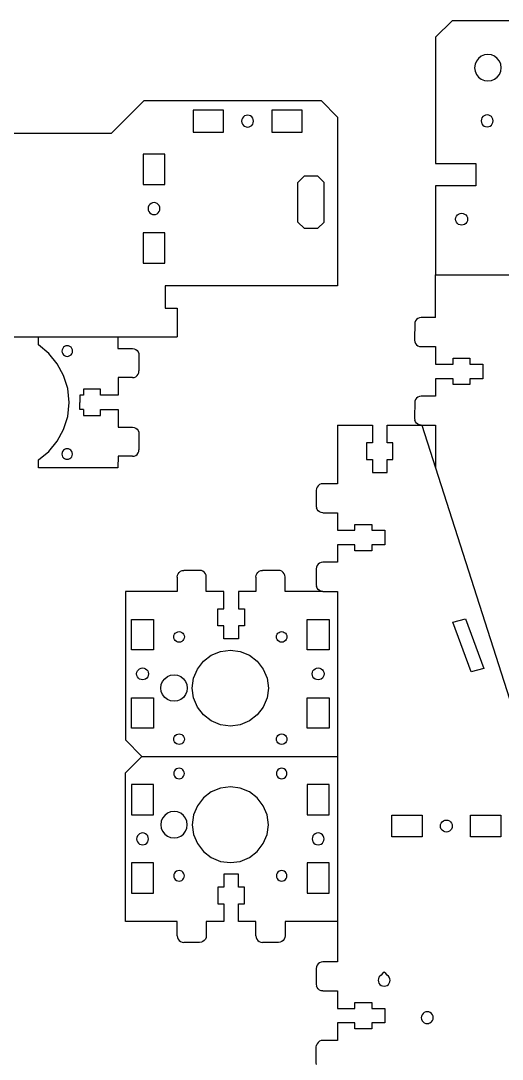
# Model space of a CAD drawing. Extents: x -217 to 602, y -128 to 416.
# Drawn here: x 56.3 to 201.7, y 102.3 to 416.4 of the extents above; entities that cross this region are included whole.
import ezdxf

# ---------------------------------------------------------------- set-up
doc = ezdxf.new("R2010")
doc.units = 0
doc.layers.add('Layer_1', color=7, linetype='CONTINUOUS')

msp = doc.modelspace()

# ---------------------------------------------------------------- linework, layer by layer
at = {"layer": 'Layer_1', "color": 5}
for points in [[(203.915095, 416.358469), (186.580865, 416.358469), (181.569699, 411.357266), (181.569699, 373.147792), (193.792489, 373.147792), (193.792489, 366.446623), (181.569699, 366.446623), (181.56095, 339.55553)], [(181.562389, 326.587952), (181.562389, 339.551782)], [(175.480359, 325.589986), (175.280574, 325.1086), (175.212474, 319.801552), (175.280574, 319.284972)], [(175.798198, 326.003385), (175.480359, 325.589986)], [(176.212444, 326.320546), (175.798198, 326.003385)], [(176.69479, 326.519965), (176.212444, 326.320546)], [(177.212413, 326.587952), (176.69479, 326.519965)], [(181.562389, 326.587952), (177.212413, 326.587952)], [(90.008634, 284.655941), (85.667322, 284.655941), (85.647284, 281.179613), (61.644296, 281.179613), (61.643731, 283.534357), (64.748131, 286.095444), (67.309975, 289.200408), (69.244314, 292.764172), (70.466791, 296.702312), (70.89302, 300.930481), (70.466791, 305.158683), (69.244314, 309.096823), (67.309975, 312.660587), (64.748131, 315.765551), (61.643167, 318.327398), (61.622649, 320.756417)], [(85.615893, 320.732005), (85.661127, 317.255676), (90.002439, 317.255676)], [(90.008606, 317.255684), (90.525213, 317.187499)], [(90.525213, 317.187499), (91.006656, 316.987686)], [(175.280574, 319.284972), (175.480359, 318.803586)], [(175.480359, 318.803586), (175.798198, 318.390158)], [(175.798198, 318.390158), (176.212444, 318.072969)], [(176.212444, 318.072969), (176.69479, 317.873579)], [(176.69479, 317.873579), (177.212413, 317.805592), (181.562389, 317.805592)], [(181.562389, 317.805592), (181.562389, 312.516154)], [(91.006656, 316.987686), (91.420027, 316.669876)], [(91.420027, 316.669876), (91.737217, 316.255658)], [(91.737217, 316.255658), (91.936635, 315.77334)], [(91.936635, 315.77334), (92.00465, 315.255688), (92.00465, 310.455737)], [(186.862353, 314.312555), (191.962278, 314.312555)], [(186.862353, 312.516154), (186.862353, 314.312555)], [(191.962278, 314.312555), (191.962278, 312.516154)], [(181.562389, 312.516154), (186.862353, 312.516154)], [(191.962278, 312.516154), (195.912288, 312.516154)], [(195.912288, 312.516154), (195.912288, 308.124974)], [(90.008606, 308.45577), (85.667294, 308.45577)], [(85.667294, 308.45577), (85.667294, 303.155806)], [(90.008606, 308.45577), (90.525213, 308.523898)], [(90.525213, 308.523898), (91.006656, 308.723711)], [(91.006656, 308.723711), (91.420027, 309.041522)], [(91.420027, 309.041522), (91.737217, 309.455739)], [(91.737217, 309.455739), (91.936635, 309.938114)], [(91.936635, 309.938114), (92.00465, 310.455737)], [(186.862353, 308.124974), (181.562389, 308.124974)], [(181.562389, 308.124974), (181.562389, 302.835537)], [(186.862353, 306.328545), (186.862353, 308.124974)], [(191.962278, 308.124974), (191.962278, 306.328545)], [(195.912288, 308.124974), (191.962278, 308.124974)], [(80.377913, 304.955791), (75.28812, 304.955791), (75.28812, 303.155806)], [(80.377913, 303.155806), (80.377913, 304.955791)], [(191.962278, 306.328545), (186.862353, 306.328545)], [(75.28812, 303.155806), (74.168234, 303.155806), (74.168234, 300.955827)], [(85.667294, 303.155806), (80.377913, 303.155806)], [(175.480359, 301.837571), (175.280574, 301.356185), (175.212474, 296.049165), (175.280574, 295.532586)], [(175.798198, 302.25097), (175.480359, 301.837571)], [(176.212444, 302.56816), (175.798198, 302.25097)], [(176.69479, 302.76755), (176.212444, 302.56816)], [(177.212413, 302.835537), (176.69479, 302.76755)], [(181.562389, 302.835537), (177.212413, 302.835537)], [(75.28812, 298.75582), (74.168234, 298.75582), (74.168234, 300.955827)], [(75.28812, 298.75582), (75.28812, 296.955835)], [(80.377913, 296.955835), (80.377913, 298.75582), (85.667294, 298.75582)], [(85.667294, 298.75582), (85.667294, 293.455856)], [(75.28812, 296.955835), (80.377913, 296.955835)], [(175.480359, 295.051171), (175.280574, 295.532586)], [(85.667294, 293.455856), (90.008606, 293.455856)], [(90.008606, 293.455856), (90.525213, 293.387728)], [(90.525213, 293.387728), (91.006656, 293.187914)], [(91.006656, 293.187914), (91.420027, 292.870104)], [(91.420027, 292.870104), (91.737217, 292.455886)], [(91.737217, 292.455886), (91.936635, 291.973512)], [(151.922057, 294.041775), (151.922057, 276.344579)], [(151.922057, 294.041775), (162.521985, 294.041775)], [(162.521985, 294.041775), (162.521985, 288.752394)], [(166.921942, 288.752394), (166.921942, 294.041775)], [(166.921942, 294.041775), (177.430176, 294.041775)], [(175.798198, 294.637772), (175.480359, 295.051171)], [(176.212444, 294.320582), (175.798198, 294.637772)], [(176.69479, 294.121192), (176.212444, 294.320582)], [(177.212413, 294.053177), (176.69479, 294.121192)], [(177.212413, 294.053177), (181.562389, 294.053177)], [(181.562389, 294.053177), (181.562389, 281.129064)], [(91.936635, 291.973512), (92.00465, 291.455888), (92.00465, 286.655937)], [(91.737217, 285.655939), (91.936635, 286.138285)], [(91.936635, 286.138285), (92.00465, 286.655937)], [(162.521985, 288.752394), (160.722, 288.752394)], [(160.722, 288.752394), (160.722, 283.662573)], [(168.721927, 288.752394), (166.921942, 288.752394)], [(168.721927, 283.662573), (168.721927, 288.752394)], [(90.008606, 284.655941), (90.525213, 284.724098)], [(90.525213, 284.724098), (91.006656, 284.923883)], [(91.006656, 284.923883), (91.420027, 285.241722)], [(91.420027, 285.241722), (91.737217, 285.655939)], [(160.722, 283.662573), (162.521985, 283.662573)], [(162.521985, 283.662573), (162.521985, 279.720493)], [(166.921942, 283.662573), (168.721927, 283.662573)], [(166.921942, 279.720493), (166.921942, 283.662573)], [(162.521985, 279.720493), (166.921942, 279.720493)], [(145.640298, 274.86517), (145.572113, 274.34859), (145.572113, 269.558179), (145.640298, 269.041571)], [(145.840055, 275.346585), (145.640298, 274.86517)], [(146.157894, 275.759984), (145.840055, 275.346585)], [(146.572111, 276.077173), (146.157894, 275.759984)], [(147.054485, 276.276563), (146.572111, 276.077173)], [(147.572109, 276.344579), (147.054485, 276.276563)], [(151.922057, 276.344579), (147.572109, 276.344579)], [(145.840055, 268.560184), (145.640298, 269.041571)], [(146.157894, 268.146785), (145.840055, 268.560184)], [(146.572111, 267.829596), (146.157894, 268.146785)], [(147.054485, 267.630206), (146.572111, 267.829596)], [(147.572109, 267.56219), (147.054485, 267.630206)], [(147.572109, 267.56219), (151.922057, 267.56219)], [(151.922057, 267.56219), (151.922057, 262.272781)], [(157.222049, 262.272781), (157.222049, 264.069154)], [(157.222049, 264.069154), (162.321974, 264.069154)], [(162.321974, 264.069154), (162.321974, 262.272781)], [(151.922057, 262.272781), (157.222049, 262.272781)], [(162.321974, 262.272781), (166.271928, 262.272781)], [(166.271928, 262.272781), (166.271928, 257.881573)], [(157.222049, 257.881573), (151.922057, 257.881573)], [(151.922057, 257.881573), (151.922057, 252.592164)], [(157.222049, 256.085172), (157.222049, 257.881573)], [(162.321974, 257.881573), (162.321974, 256.085172)], [(166.271928, 257.881573), (162.321974, 257.881573)], [(162.321974, 256.085172), (157.222049, 256.085172)], [(145.840055, 251.59417), (145.640298, 251.112783)], [(146.157894, 252.007541), (145.840055, 251.59417)], [(146.572111, 252.324758), (146.157894, 252.007541)], [(147.054485, 252.524177), (146.572111, 252.324758)], [(147.572109, 252.592164), (147.054485, 252.524177)], [(151.922057, 252.592164), (147.572109, 252.592164)], [(103.529189, 248.147297), (103.597346, 248.663904)], [(103.529189, 248.147297), (103.529189, 243.805985)], [(103.597346, 248.663904), (103.797131, 249.145319)], [(103.797131, 249.145319), (104.11497, 249.55869)], [(104.11497, 249.55869), (104.529187, 249.87588)], [(104.529187, 249.87588), (105.011533, 250.07527)], [(105.011533, 250.07527), (105.529185, 250.143313)], [(110.84676, 250.07527), (110.329136, 250.143313), (105.529185, 250.143313)], [(111.329134, 249.87588), (110.84676, 250.07527)], [(111.743323, 249.55869), (111.329134, 249.87588)], [(112.061162, 249.145319), (111.743323, 249.55869)], [(112.260975, 248.663904), (112.061162, 249.145319)], [(112.329132, 248.147297), (112.260975, 248.663904)], [(112.329132, 243.805985), (112.329132, 248.147297)], [(127.329017, 248.147297), (127.397146, 248.663904)], [(127.329017, 248.147297), (127.329017, 243.805985)], [(127.397146, 248.663904), (127.596959, 249.145319)], [(127.596959, 249.145319), (127.91477, 249.55869)], [(127.91477, 249.55869), (128.328987, 249.87588)], [(128.328987, 249.87588), (128.811361, 250.07527)], [(128.811361, 250.07527), (129.328985, 250.143313)], [(134.646588, 250.07527), (134.128964, 250.143313), (129.328985, 250.143313)], [(135.128906, 249.87588), (134.646588, 250.07527)], [(135.543152, 249.55869), (135.128906, 249.87588)], [(135.860962, 249.145319), (135.543152, 249.55869)], [(136.060775, 248.663904), (135.860962, 249.145319)], [(136.128904, 248.147297), (136.060775, 248.663904)], [(136.128904, 243.805985), (136.128904, 248.147297)], [(145.640298, 251.112783), (145.572113, 250.596176), (145.572113, 245.805764), (145.640298, 245.289156)], [(145.840055, 244.807741), (145.640298, 245.289156)], [(103.529189, 243.805985), (87.904323, 243.805985), (87.904323, 198.895963), (92.904285, 193.905964), (151.9038, 193.905964)], [(117.629096, 243.805985), (112.329132, 243.805985)], [(117.629096, 238.516576), (117.629096, 243.805985)], [(127.329017, 243.805985), (122.029053, 243.805985)], [(122.029053, 243.805985), (122.029053, 238.516576)], [(146.157894, 244.39437), (145.840055, 244.807741)], [(146.572111, 244.077153), (146.157894, 244.39437)], [(147.054485, 243.877763), (146.572111, 244.077153)], [(147.572109, 243.809747), (147.054485, 243.877763)], [(147.572109, 243.809747), (151.922057, 243.809747)], [(115.829083, 238.516576), (117.629096, 238.516576)], [(115.829083, 233.426783), (115.829083, 238.516576)], [(122.029053, 238.516576), (123.829039, 238.516576)], [(123.829039, 238.516576), (123.829039, 233.426783)], [(117.629096, 233.426783), (115.829083, 233.426783)], [(117.629096, 229.484675), (117.629096, 233.426783)], [(122.029053, 233.426783), (122.029053, 229.484675)], [(123.829039, 233.426783), (122.029053, 233.426783)], [(122.029053, 229.484675), (117.629096, 229.484675)], [(103.527863, 144.006309), (87.902996, 144.006309), (87.902996, 188.916359), (92.902958, 193.906359)], [(117.627741, 158.327619), (117.627741, 154.385511)], [(122.027727, 158.327619), (117.627741, 158.327619)], [(122.027727, 154.385511), (122.027727, 158.327619)], [(115.827756, 154.385511), (115.827756, 149.29569)], [(117.627741, 154.385511), (115.827756, 154.385511)], [(123.827712, 149.29569), (123.827712, 154.385511), (122.027727, 154.385511)], [(115.827756, 149.29569), (117.627741, 149.29569), (117.627741, 144.006309)], [(122.027727, 149.29569), (123.827712, 149.29569)], [(122.027727, 144.006309), (122.027727, 149.29569)], [(103.527863, 139.664997), (103.527863, 144.006309)], [(117.627741, 144.006309), (112.327777, 144.006309)], [(112.327777, 144.006309), (112.327777, 139.664997)], [(127.327691, 144.006309), (122.027727, 144.006309)], [(127.327691, 139.664997), (127.327691, 144.006309)], [(151.916217, 143.992565), (136.113833, 143.992565)], [(136.127606, 144.006309), (136.127606, 139.664997)], [(103.527863, 139.664997), (103.596019, 139.14839)], [(103.596019, 139.14839), (103.795805, 138.666975)], [(103.795805, 138.666975), (104.113643, 138.253604)], [(104.113643, 138.253604), (104.527861, 137.936386)], [(111.742025, 138.253604), (111.327808, 137.936386)], [(112.059836, 138.666975), (111.742025, 138.253604)], [(112.259649, 139.14839), (112.059836, 138.666975)], [(112.327777, 139.664997), (112.259649, 139.14839)], [(127.327691, 139.664997), (127.395819, 139.14839)], [(127.395819, 139.14839), (127.595633, 138.666975)], [(127.595633, 138.666975), (127.913443, 138.253604)], [(127.913443, 138.253604), (128.327661, 137.936386)], [(135.541797, 138.253604), (135.127579, 137.936386)], [(135.859607, 138.666975), (135.541797, 138.253604)], [(136.059421, 139.14839), (135.859607, 138.666975)], [(136.127606, 139.664997), (136.059421, 139.14839)], [(104.527861, 137.936386), (105.010207, 137.736996)], [(105.010207, 137.736996), (105.527859, 137.668981)], [(110.845433, 137.736996), (110.32781, 137.668981), (105.527859, 137.668981)], [(111.327808, 137.936386), (110.845433, 137.736996)], [(128.327661, 137.936386), (128.810035, 137.736996)], [(128.810035, 137.736996), (129.327659, 137.668981)], [(134.645262, 137.736996), (134.12761, 137.668981), (129.327659, 137.668981)], [(135.127579, 137.936386), (134.645262, 137.736996)], [(145.640298, 130.28741), (145.572113, 129.770803), (145.572113, 124.980419), (145.640298, 124.463811)], [(145.840055, 130.768825), (145.640298, 130.28741)], [(146.157894, 131.182224), (145.840055, 130.768825)], [(146.572111, 131.499414), (146.157894, 131.182224)], [(147.054485, 131.698804), (146.572111, 131.499414)], [(147.572109, 131.766848), (147.054485, 131.698804)], [(151.922057, 131.766848), (147.572109, 131.766848)], [(145.840055, 123.982425), (145.640298, 124.463811)], [(146.157894, 123.569026), (145.840055, 123.982425)], [(146.572111, 123.251836), (146.157894, 123.569026)], [(147.054485, 123.052418), (146.572111, 123.251836)], [(147.572109, 122.984402), (147.054485, 123.052418)], [(147.572109, 122.984402), (151.922057, 122.984402)], [(151.922057, 122.984402), (151.922057, 117.695022)], [(157.222049, 117.695022), (157.222049, 119.491423)], [(157.222049, 119.491423), (162.321974, 119.491423)], [(162.321974, 119.491423), (162.321974, 117.695022)], [(151.922057, 117.695022), (157.222049, 117.695022)], [(162.321974, 117.695022), (166.271928, 117.695022)], [(166.271928, 117.695022), (166.271928, 113.303813)], [(151.922057, 113.303813), (151.922057, 108.014404)], [(157.222049, 113.303813), (151.922057, 113.303813)], [(157.222049, 111.507384), (157.222049, 113.303813)], [(166.271928, 113.303813), (162.321974, 113.303813)], [(162.321974, 113.303813), (162.321974, 111.507384)], [(162.321974, 111.507384), (157.222049, 111.507384)], [(145.840055, 107.01641), (145.640298, 106.534996)], [(146.157894, 107.429781), (145.840055, 107.01641)], [(146.572111, 107.746999), (146.157894, 107.429781)], [(147.054485, 107.946389), (146.572111, 107.746999)], [(147.572109, 108.014404), (147.054485, 107.946389)], [(151.922057, 108.014404), (147.572109, 108.014404)], [(145.640298, 100.711396), (145.572113, 101.228004), (145.572113, 106.018388), (145.640298, 106.534996)]]:
    msp.add_lwpolyline(points, dxfattribs=at)
at = {"layer": 'Layer_1', "color": 7}
for points in [[(195.396132, 398.690122), (196.363026, 398.290411), (197.400616, 398.154097), (198.438206, 398.290411), (199.405099, 398.690122), (200.235368, 399.32594), (200.872457, 400.154573), (201.272958, 401.119519), (201.409554, 402.155049), (201.272958, 403.190579), (200.872457, 404.155525), (200.235368, 404.984186), (199.405099, 405.619976), (198.438206, 406.019687), (197.400616, 406.156), (196.363026, 406.019687), (195.396132, 405.619976), (194.565863, 404.984186), (193.928746, 404.155525), (193.528244, 403.190579), (193.391649, 402.155049), (193.528244, 401.119519), (193.928746, 400.154573), (194.565863, 399.32594), (195.396132, 398.690122)], [(108.328601, 382.702137), (117.510193, 382.702137), (117.510193, 389.302101), (108.328601, 389.302101), (108.328601, 382.702137)], [(123.058738, 386.468421), (122.997468, 386.002105)], [(123.238373, 386.902959), (123.058738, 386.468421)], [(123.524123, 387.276113), (123.238373, 386.902959)], [(123.896543, 387.562455), (123.524123, 387.276113)], [(124.330206, 387.742429), (123.896543, 387.562455)], [(124.79559, 387.80384), (124.330206, 387.742429)], [(125.260975, 387.742429), (124.79559, 387.80384)], [(125.694638, 387.562455), (125.260975, 387.742429)], [(126.067058, 387.276113), (125.694638, 387.562455)], [(126.352808, 386.902959), (126.067058, 387.276113)], [(126.532442, 386.468421), (126.352808, 386.902959)], [(126.593713, 386.002105), (126.532442, 386.468421)], [(132.080988, 389.302101), (132.080988, 382.702137), (141.262636, 382.702137), (141.262636, 389.302101), (132.080988, 389.302101)], [(195.423564, 385.62329), (195.603791, 385.189091), (195.890473, 384.816219), (196.264107, 384.530074), (196.699209, 384.350213), (197.166117, 384.288858), (197.633026, 384.350213), (198.068128, 384.530074), (198.441762, 384.816219), (198.728443, 385.189091), (198.90867, 385.62329), (198.970138, 386.089292), (198.90867, 386.5553), (198.728443, 386.989527), (198.441762, 387.362399), (198.068128, 387.648516), (197.633026, 387.828376), (197.166117, 387.88976), (196.699209, 387.828376), (196.264107, 387.648516), (195.890473, 387.362399), (195.603791, 386.989527), (195.423564, 386.5553), (195.362096, 386.089292), (195.423564, 385.62329)], [(122.997468, 386.002105), (123.058738, 385.535789)], [(123.058738, 385.535789), (123.238373, 385.101252)], [(123.238373, 385.101252), (123.524123, 384.728126)], [(123.524123, 384.728126), (123.896543, 384.441783)], [(123.896543, 384.441783), (124.330206, 384.26181)], [(124.330206, 384.26181), (124.79559, 384.200399)], [(124.79559, 384.200399), (125.260975, 384.26181)], [(125.260975, 384.26181), (125.694638, 384.441783), (126.067058, 384.728126)], [(126.067058, 384.728126), (126.352808, 385.101252)], [(126.352808, 385.101252), (126.532442, 385.535789)], [(126.532442, 385.535789), (126.593713, 386.002105)], [(93.258781, 376.052191), (93.258781, 366.852255)], [(99.845566, 376.052191), (93.258781, 376.052191)], [(99.845566, 366.852255), (99.845566, 376.052191)], [(141.974316, 369.500233), (139.978299, 367.500237)], [(139.978299, 355.504353), (139.978299, 367.500237)], [(141.974316, 369.500233), (145.966321, 369.500233)], [(145.966321, 353.504386), (147.96231, 355.504353), (147.96231, 367.500237), (145.966321, 369.500233)], [(93.258781, 366.852255), (99.845566, 366.852255)], [(96.086761, 357.812), (96.552173, 357.750588), (97.017558, 357.812), (97.45122, 357.992001), (97.823641, 358.278316), (98.109391, 358.651442), (98.289025, 359.086007), (98.350296, 359.552295), (98.289025, 360.018639), (98.109391, 360.453177), (97.823641, 360.826303), (97.45122, 361.112645), (97.017558, 361.292618), (96.552173, 361.35403), (96.086761, 361.292618), (95.653098, 361.112645), (95.280706, 360.826303)], [(181.555644, 339.55595), (528.138362, 339.530832), (584.695808, 361.684467)], [(94.994956, 360.453177), (94.815293, 360.018639), (94.754051, 359.552295)], [(94.754051, 359.552295), (94.815293, 359.086007)], [(94.815293, 359.086007), (94.994956, 358.651442)], [(95.280706, 360.826303), (94.994956, 360.453177)], [(94.994956, 358.651442), (95.280706, 358.278316)], [(95.280706, 358.278316), (95.653098, 357.992001)], [(188.555387, 357.911915), (188.98953, 358.091722)], [(188.98953, 358.091722), (189.455394, 358.153077)], [(189.455394, 358.153077), (189.921258, 358.091722)], [(189.921258, 358.091722), (190.355401, 357.911915)], [(95.653098, 357.992001), (96.086761, 357.812)], [(139.978299, 355.504353), (141.974316, 353.504386)], [(187.655409, 356.353063), (187.716736, 356.818928)], [(187.716736, 355.887199), (187.655409, 356.353063)], [(187.716736, 356.818928), (187.89654, 357.25307)], [(187.89654, 355.453057), (187.716736, 355.887199)], [(187.89654, 357.25307), (188.1826, 357.625857)], [(188.1826, 355.080269), (187.89654, 355.453057)], [(188.1826, 357.625857), (188.555387, 357.911915)], [(188.555387, 354.794209), (188.1826, 355.080269)], [(190.355401, 357.911915), (190.728188, 357.625857)], [(190.728188, 355.080269), (190.355401, 354.794209)], [(190.728188, 357.625857), (191.014248, 357.25307)], [(191.014248, 355.453057), (190.728188, 355.080269)], [(191.014248, 357.25307), (191.194052, 356.818928)], [(191.194052, 355.887199), (191.014248, 355.453057)], [(191.194052, 356.818928), (191.255407, 356.353063)], [(191.255407, 356.353063), (191.194052, 355.887199)], [(93.258781, 352.252363), (93.258781, 343.052427)], [(99.845566, 352.252363), (93.258781, 352.252363)], [(99.845566, 343.052427), (99.845566, 352.252363)], [(145.966321, 353.504386), (141.974316, 353.504386)], [(188.98953, 354.614405), (188.555387, 354.794209)], [(189.455394, 354.553078), (188.98953, 354.614405)], [(189.921258, 354.614405), (189.455394, 354.553078)], [(190.355401, 354.794209), (189.921258, 354.614405)], [(93.258781, 343.052427), (99.845566, 343.052427)], [(68.959823, 317.277641), (68.800311, 316.891731)], [(69.213597, 317.608998), (68.959823, 317.277641)], [(69.544305, 317.863252), (69.213569, 317.608998)], [(69.929426, 318.023103), (69.544305, 317.863252)], [(70.342656, 318.0776), (69.929426, 318.023103)], [(70.755998, 318.023103), (70.342656, 318.0776)], [(71.14109, 317.863252), (70.755998, 318.023103)], [(71.471798, 317.608998), (71.14109, 317.863252)], [(71.725573, 317.277641), (71.471798, 317.608998)], [(71.885113, 316.891731), (71.725573, 317.277641)], [(68.800311, 316.891731), (68.745899, 316.477626)], [(68.745899, 316.477626), (68.800311, 316.063521)], [(68.800311, 316.063521), (68.959823, 315.677639)], [(68.959823, 315.677639), (69.213597, 315.346282)], [(69.213597, 315.346282), (69.544305, 315.091999)], [(69.544305, 315.091999), (69.929426, 314.932177)], [(69.929426, 314.932177), (70.342656, 314.877652)], [(70.342656, 314.877652), (70.755998, 314.932177)], [(70.755998, 314.932177), (71.14109, 315.091999)], [(71.14109, 315.091999), (71.471798, 315.346282)], [(71.471798, 315.346282), (71.725573, 315.677639)], [(71.725573, 315.677639), (71.885113, 316.063521)], [(71.939525, 316.477626), (71.885113, 316.891731)], [(71.885113, 316.063521), (71.939525, 316.477626)], [(68.924545, 286.136761), (68.765033, 285.750879)], [(69.17832, 286.468147), (68.924545, 286.136761)], [(69.509028, 286.722401), (69.178291, 286.468147)], [(69.894148, 286.882251), (69.509028, 286.722401)], [(70.307378, 286.936777), (69.894148, 286.882251)], [(70.72072, 286.882251), (70.307378, 286.936777)], [(71.105813, 286.722401), (70.72072, 286.882251)], [(71.436521, 286.468147), (71.105813, 286.722401)], [(71.690295, 286.136761), (71.436521, 286.468147)], [(71.849835, 285.750879), (71.690295, 286.136761)], [(68.765033, 285.750879), (68.710621, 285.336774)], [(68.710621, 285.336774), (68.765033, 284.92267)], [(68.765033, 284.92267), (68.924545, 284.536787)], [(68.924545, 284.536787), (69.17832, 284.205402)], [(69.17832, 284.205402), (69.509028, 283.951148)], [(69.509028, 283.951148), (69.894148, 283.791297)], [(69.894148, 283.791297), (70.307378, 283.736772)], [(70.307378, 283.736772), (70.72072, 283.791297)], [(70.72072, 283.791297), (71.105813, 283.951148)], [(71.105813, 283.951148), (71.436521, 284.205402)], [(71.436521, 284.205402), (71.690295, 284.536787)], [(71.690295, 284.536787), (71.849835, 284.92267)], [(71.904248, 285.336774), (71.849835, 285.750879)], [(71.849835, 284.92267), (71.904248, 285.336774)], [(147.575332, 243.805985), (136.128904, 243.805985)], [(89.78429, 235.322978), (96.384254, 235.322978)], [(89.78429, 226.141386), (89.78429, 235.322978)], [(96.384254, 235.322978), (96.384254, 226.141386)], [(142.823864, 235.322978), (149.423828, 235.322978)], [(142.823864, 226.141386), (142.823864, 235.322978)], [(149.423828, 235.322978), (149.423828, 226.141386)], [(186.800208, 234.46568), (190.598608, 235.514361)], [(192.364642, 219.455211), (186.800208, 234.46568)], [(190.598608, 235.514361), (196.163043, 220.503892)], [(102.504186, 230.033569), (102.558712, 230.446855)], [(102.558712, 229.620311), (102.504186, 230.033569)], [(102.558712, 230.446855), (102.718562, 230.831976)], [(102.718562, 229.23519), (102.558712, 229.620311)], [(102.718562, 230.831976), (102.972816, 231.162684)], [(102.972816, 231.162684), (103.304202, 231.416458)], [(103.304202, 231.416458), (103.690084, 231.57597)], [(103.690084, 231.57597), (104.104189, 231.630382)], [(104.104189, 231.630382), (104.518293, 231.57597)], [(104.518293, 231.57597), (104.904176, 231.416458)], [(104.904176, 231.416458), (105.235561, 231.162684)], [(105.235561, 231.162684), (105.489815, 230.831976)], [(105.489815, 230.831976), (105.649666, 230.446855)], [(105.649666, 229.620311), (105.489815, 229.23519)], [(105.649666, 230.446855), (105.704191, 230.033569)], [(105.704191, 230.033569), (105.649666, 229.620311)], [(133.503955, 230.033569), (133.55848, 230.446855)], [(133.55848, 229.620311), (133.503955, 230.033569)], [(133.55848, 230.446855), (133.718331, 230.831976)], [(133.718331, 229.23519), (133.55848, 229.620311)], [(133.718331, 230.831976), (133.972585, 231.162684)], [(133.972585, 231.162684), (134.303942, 231.416458)], [(134.303942, 231.416458), (134.689825, 231.57597)], [(134.689825, 231.57597), (135.103929, 231.630382)], [(135.103929, 231.630382), (135.518034, 231.57597)], [(135.518034, 231.57597), (135.903916, 231.416458)], [(135.903916, 231.416458), (136.235273, 231.162684)], [(136.235273, 231.162684), (136.489556, 230.831976)], [(136.489556, 230.831976), (136.649406, 230.446855)], [(136.649406, 229.620311), (136.489556, 229.23519)], [(136.649406, 230.446855), (136.703932, 230.033569)], [(136.703932, 230.033569), (136.649406, 229.620311)], [(96.384254, 226.141386), (89.78429, 226.141386)], [(102.972816, 228.904482), (102.718562, 229.23519)], [(103.304202, 228.650708), (102.972816, 228.904482)], [(103.690084, 228.491168), (103.304202, 228.650708)], [(104.104189, 228.436784), (103.690084, 228.491168)], [(104.518293, 228.491168), (104.104189, 228.436784)], [(104.904176, 228.650708), (104.518293, 228.491168)], [(105.235561, 228.904482), (104.904176, 228.650708)], [(105.489815, 229.23519), (105.235561, 228.904482)], [(133.972585, 228.904482), (133.718331, 229.23519)], [(134.303942, 228.650708), (133.972585, 228.904482)], [(134.689825, 228.491168), (134.303942, 228.650708)], [(135.103929, 228.436784), (134.689825, 228.491168)], [(135.518034, 228.491168), (135.103929, 228.436784)], [(135.903916, 228.650708), (135.518034, 228.491168)], [(136.235273, 228.904482), (135.903916, 228.650708)], [(136.489556, 229.23519), (136.235273, 228.904482)], [(149.423828, 226.141386), (142.823864, 226.141386)], [(111.472418, 222.680043), (113.85412, 224.503961)], [(113.85412, 224.503961), (116.627659, 225.650488)], [(116.627659, 225.650488), (119.604059, 226.041592)], [(119.604059, 226.041592), (122.580459, 225.650488)], [(122.580459, 225.650488), (125.354026, 224.503961)], [(125.354026, 224.503961), (127.735728, 222.680043)], [(91.523936, 219.755007), (91.810278, 220.127428)], [(91.810278, 220.127428), (92.183404, 220.413206)], [(92.183404, 220.413206), (92.61797, 220.592812)], [(92.61797, 220.592812), (93.084258, 220.654083)], [(93.084258, 220.654083), (93.550602, 220.592812)], [(93.550602, 220.592812), (93.985139, 220.413206)], [(93.985139, 220.413206), (94.358265, 220.127428)], [(94.358265, 220.127428), (94.644608, 219.755007)], [(108.496018, 217.535019), (109.644832, 220.303083)], [(109.644832, 220.303083), (111.472418, 222.680043)], [(127.735728, 222.680043), (129.563286, 220.303083)], [(129.563286, 220.303083), (130.712128, 217.535019)], [(144.56351, 219.755007), (144.849853, 220.127428)], [(144.849853, 220.127428), (145.222979, 220.413206)], [(145.222979, 220.413206), (145.657516, 220.592812)], [(145.657516, 220.592812), (146.123832, 220.654083)], [(146.123832, 220.654083), (146.590148, 220.592812)], [(146.590148, 220.592812), (147.024714, 220.413206)], [(147.024714, 220.413206), (147.397811, 220.127428)], [(147.397811, 220.127428), (147.684182, 219.755007)], [(196.163043, 220.503892), (192.364642, 219.455211)], [(91.282551, 218.85596), (91.343963, 219.321345)], [(91.343963, 218.390576), (91.282551, 218.85596)], [(91.343963, 219.321345), (91.523936, 219.755007)], [(91.523936, 217.956885), (91.343963, 218.390576)], [(91.810278, 217.584493), (91.523936, 217.956885)], [(92.183404, 217.298743), (91.810278, 217.584493)], [(92.61797, 217.119108), (92.183404, 217.298743)], [(93.084258, 217.057838), (92.61797, 217.119108)], [(93.550602, 217.119108), (93.084258, 217.057838)], [(93.985139, 217.298743), (93.550602, 217.119108)], [(94.358265, 217.584493), (93.985139, 217.298743)], [(94.644608, 217.956885), (94.358265, 217.584493)], [(94.644608, 219.755007), (94.824609, 219.321345)], [(94.824609, 218.390576), (94.644608, 217.956885)], [(94.824609, 219.321345), (94.885993, 218.85596)], [(94.885993, 218.85596), (94.824609, 218.390576)], [(99.140126, 216.560562), (99.775803, 217.38736)], [(99.775803, 217.38736), (100.60421, 218.021711)], [(100.60421, 218.021711), (101.56893, 218.420548)], [(101.56893, 218.420548), (102.604206, 218.556579)], [(102.604206, 218.556579), (103.639482, 218.420548)], [(103.639482, 218.420548), (104.604174, 218.021711)], [(104.604174, 218.021711), (105.432609, 217.38736)], [(105.432609, 217.38736), (106.068286, 216.560562)], [(108.104153, 214.564546), (108.496018, 217.535019)], [(130.712128, 217.535019), (131.103965, 214.564546)], [(144.322125, 218.85596), (144.383509, 219.321345)], [(144.383509, 218.390576), (144.322125, 218.85596)], [(144.383509, 219.321345), (144.56351, 219.755007)], [(144.56351, 217.956885), (144.383509, 218.390576)], [(144.849853, 217.584493), (144.56351, 217.956885)], [(145.222979, 217.298743), (144.849853, 217.584493)], [(145.657516, 217.119108), (145.222979, 217.298743)], [(146.123832, 217.057838), (145.657516, 217.119108)], [(147.024714, 217.298743), (146.590148, 217.119108), (146.123832, 217.057838)], [(147.397811, 217.584493), (147.024714, 217.298743)], [(147.684182, 217.956885), (147.397811, 217.584493)], [(147.684182, 219.755007), (147.864184, 219.321345)], [(147.864184, 218.390576), (147.684182, 217.956885)], [(147.864184, 219.321345), (147.925539, 218.85596)], [(147.925539, 218.85596), (147.864184, 218.390576)], [(98.604242, 214.564546), (98.740527, 215.597761)], [(98.740527, 213.53133), (98.604242, 214.564546)], [(98.740527, 215.597761), (99.140126, 216.560562)], [(106.068286, 216.560562), (106.467856, 215.597761)], [(106.467856, 215.597761), (106.60417, 214.564546)], [(106.60417, 214.564546), (106.467856, 213.53133)], [(108.496018, 211.5941), (108.104153, 214.564546)], [(131.103965, 214.564546), (130.712128, 211.5941)], [(89.78429, 211.570563), (96.384254, 211.570563)], [(89.78429, 202.388943), (89.78429, 211.570563)], [(96.384254, 211.570563), (96.384254, 202.388943)], [(99.140126, 212.568557), (98.740527, 213.53133)], [(99.775803, 211.741787), (99.140126, 212.568557)], [(100.60421, 211.10738), (99.775803, 211.741787)], [(101.56893, 210.708572), (100.60421, 211.10738)], [(102.604206, 210.572569), (101.56893, 210.708572)], [(103.639482, 210.708572), (102.604206, 210.572569)], [(104.604174, 211.10738), (103.639482, 210.708572)], [(105.432609, 211.741787), (104.604174, 211.10738)], [(106.068286, 212.568557), (105.432609, 211.741787)], [(106.467856, 213.53133), (106.068286, 212.568557)], [(109.644832, 208.826036), (108.496018, 211.5941)], [(130.712128, 211.5941), (129.563286, 208.826036)], [(142.823864, 211.570563), (149.423828, 211.570563)], [(142.823864, 202.388943), (142.823864, 211.570563)], [(149.423828, 211.570563), (149.423828, 202.388943)], [(111.472418, 206.449104), (109.644832, 208.826036)], [(129.563286, 208.826036), (127.735728, 206.449104)], [(113.85412, 204.625187), (111.472418, 206.449104)], [(116.627659, 203.478603), (113.85412, 204.625187)], [(125.354026, 204.625187), (122.580459, 203.478603)], [(127.735728, 206.449104), (125.354026, 204.625187)], [(96.384254, 202.388943), (89.78429, 202.388943)], [(119.604059, 203.087556), (116.627659, 203.478603)], [(122.580459, 203.478603), (119.604059, 203.087556)], [(149.423828, 202.388943), (142.823864, 202.388943)], [(102.504186, 199.09555), (102.558712, 199.508837)], [(102.558712, 198.682264), (102.504186, 199.09555)], [(102.558712, 199.508837), (102.718562, 199.893929)], [(102.718562, 198.297172), (102.558712, 198.682264)], [(102.718562, 199.893929), (102.972816, 200.224665)], [(102.972816, 197.966436), (102.718562, 198.297172)], [(102.972816, 200.224665), (103.304202, 200.478439)], [(103.304202, 197.71269), (102.972816, 197.966436)], [(103.304202, 200.478439), (103.690084, 200.637923)], [(103.690084, 200.637923), (104.104189, 200.692336)], [(104.104189, 200.692336), (104.518293, 200.637923)], [(104.518293, 200.637923), (104.904176, 200.478439)], [(104.904176, 200.478439), (105.235561, 200.224665)], [(105.235561, 197.966436), (104.904176, 197.71269)], [(105.235561, 200.224665), (105.489815, 199.893929)], [(105.489815, 198.297172), (105.235561, 197.966436)], [(105.489815, 199.893929), (105.649666, 199.508837)], [(105.649666, 198.682264), (105.489815, 198.297172)], [(105.649666, 199.508837), (105.704191, 199.09555)], [(105.704191, 199.09555), (105.649666, 198.682264)], [(133.503955, 199.09555), (133.55848, 199.508837)], [(133.55848, 198.682264), (133.503955, 199.09555)], [(133.55848, 199.508837), (133.718331, 199.893929)], [(133.718331, 198.297172), (133.55848, 198.682264)], [(133.718331, 199.893929), (133.972585, 200.224665)], [(133.972585, 197.966436), (133.718331, 198.297172)], [(133.972585, 200.224665), (134.303942, 200.478439)], [(134.303942, 197.71269), (133.972585, 197.966436)], [(134.303942, 200.478439), (134.689825, 200.637923)], [(134.689825, 200.637923), (135.103929, 200.692336)], [(135.103929, 200.692336), (135.518034, 200.637923)], [(135.518034, 200.637923), (135.903916, 200.478439)], [(135.903916, 200.478439), (136.235273, 200.224665)], [(136.235273, 197.966436), (135.903916, 197.71269)], [(136.235273, 200.224665), (136.489556, 199.893929)], [(136.489556, 198.297172), (136.235273, 197.966436)], [(136.489556, 199.893929), (136.649406, 199.508837)], [(136.649406, 198.682264), (136.489556, 198.297172)], [(136.649406, 199.508837), (136.703932, 199.09555)], [(136.703932, 199.09555), (136.649406, 198.682264)], [(103.690084, 197.55315), (103.304202, 197.71269)], [(104.104189, 197.498737), (103.690084, 197.55315)], [(104.518293, 197.55315), (104.104189, 197.498737)], [(104.904176, 197.71269), (104.518293, 197.55315)], [(134.689825, 197.55315), (134.303942, 197.71269)], [(135.103929, 197.498737), (134.689825, 197.55315)], [(135.518034, 197.55315), (135.103929, 197.498737)], [(135.903916, 197.71269), (135.518034, 197.55315)], [(102.557385, 189.130002), (102.50286, 188.716744)], [(102.50286, 188.716744), (102.557385, 188.303486)], [(102.717236, 189.51515), (102.557385, 189.130002)], [(102.97149, 189.845858), (102.717236, 189.51515)], [(103.302875, 190.099604), (102.97149, 189.845858)], [(103.688758, 190.259116), (103.302875, 190.099604)], [(104.102862, 190.313529), (103.688758, 190.259116)], [(104.516967, 190.259116), (104.102862, 190.313529)], [(104.902849, 190.099604), (104.516967, 190.259116)], [(105.234235, 189.845858), (104.902849, 190.099604)], [(105.488489, 189.51515), (105.234235, 189.845858)], [(105.648339, 189.130002), (105.488489, 189.51515)], [(105.702865, 188.716744), (105.648339, 189.130002)], [(105.648339, 188.303486), (105.702865, 188.716744)], [(133.557154, 189.130002), (133.502629, 188.716744)], [(133.502629, 188.716744), (133.557154, 188.303486)], [(133.716976, 189.51515), (133.557154, 189.130002)], [(133.971259, 189.845858), (133.716976, 189.51515)], [(134.302616, 190.099604), (133.971259, 189.845858)], [(134.688498, 190.259116), (134.302616, 190.099604)], [(135.102603, 190.313529), (134.688498, 190.259116)], [(135.516707, 190.259116), (135.102603, 190.313529)], [(135.902618, 190.099604), (135.516707, 190.259116)], [(136.233975, 189.845858), (135.902618, 190.099604)], [(136.488229, 189.51515), (136.233975, 189.845858)], [(136.64808, 189.130002), (136.488229, 189.51515)], [(136.702577, 188.716744), (136.64808, 189.130002)], [(136.64808, 188.303486), (136.702577, 188.716744)], [(89.782963, 185.423323), (89.782963, 176.241731)], [(96.382927, 185.423323), (89.782963, 185.423323)], [(96.382927, 176.241731), (96.382927, 185.423323)], [(102.557385, 188.303486), (102.717236, 187.918337)], [(102.717236, 187.918337), (102.97149, 187.587629)], [(102.97149, 187.587629), (103.302875, 187.333883)], [(103.302875, 187.333883), (103.688758, 187.174371)], [(103.688758, 187.174371), (104.102862, 187.119958)], [(104.102862, 187.119958), (104.516967, 187.174371)], [(104.516967, 187.174371), (104.902849, 187.333883)], [(104.902849, 187.333883), (105.234235, 187.587629)], [(105.234235, 187.587629), (105.488489, 187.918337)], [(105.488489, 187.918337), (105.648339, 188.303486)], [(133.557154, 188.303486), (133.716976, 187.918337)], [(133.716976, 187.918337), (133.971259, 187.587629)], [(133.971259, 187.587629), (134.302616, 187.333883)], [(134.302616, 187.333883), (134.688498, 187.174371)], [(134.688498, 187.174371), (135.102603, 187.119958)], [(135.102603, 187.119958), (135.516707, 187.174371)], [(135.516707, 187.174371), (135.902618, 187.333883)], [(135.902618, 187.333883), (136.233975, 187.587629)], [(136.233975, 187.587629), (136.488229, 187.918337)], [(136.488229, 187.918337), (136.64808, 188.303486)], [(142.822538, 185.423323), (142.822538, 176.241731)], [(149.422474, 185.423323), (142.822538, 185.423323)], [(149.422474, 176.241731), (149.422474, 185.423323)], [(113.852793, 183.187107), (111.471092, 181.363218)], [(116.626361, 184.333691), (113.852793, 183.187107)], [(119.602761, 184.724738), (116.626361, 184.333663)], [(122.579133, 184.333691), (119.602761, 184.724738)], [(125.3527, 183.187107), (122.579133, 184.333691)], [(127.734401, 181.363218), (125.3527, 183.187107)], [(111.471092, 181.363218), (109.643505, 178.986229)], [(129.56196, 178.986229), (127.734401, 181.363218)], [(89.782963, 176.241731), (96.382927, 176.241731)], [(99.774477, 176.070507), (99.138799, 175.243737), (98.739201, 174.280936)], [(100.602883, 176.704914), (99.774477, 176.070507)], [(101.567604, 177.103694), (100.602883, 176.704914)], [(102.602879, 177.239754), (101.567604, 177.103694)], [(103.638155, 177.103694), (102.602879, 177.239754)], [(105.431282, 176.070507), (104.602847, 176.704914), (103.638155, 177.103694)], [(106.06696, 175.243737), (105.431282, 176.070507)], [(108.494692, 176.218194), (108.102826, 173.24772)], [(109.643505, 178.986229), (108.494692, 176.218194)], [(130.710802, 176.218194), (129.56196, 178.986229)], [(131.102639, 173.24772), (130.710802, 176.218194)], [(142.822538, 176.241731), (149.422474, 176.241731)], [(168.382386, 176.137018), (177.563978, 176.137018)], [(168.382386, 169.537026), (168.382386, 176.137018)], [(177.564006, 176.137018), (177.564006, 169.537026)], [(192.1348, 176.137018), (201.316421, 176.137018)], [(192.1348, 169.537026), (192.1348, 176.137018)], [(201.316421, 176.137018), (201.316421, 169.537026)], [(98.739201, 174.280936), (98.602916, 173.24772)], [(98.602916, 173.24772), (98.739201, 172.214505)], [(106.46653, 174.280936), (106.06696, 175.243737)], [(106.602843, 173.24772), (106.46653, 174.280936)], [(106.46653, 172.214505), (106.602843, 173.24772)], [(108.102826, 173.24772), (108.494692, 170.277247)], [(130.710802, 170.277247), (131.102639, 173.24772)], [(183.051281, 172.83705), (183.112551, 173.303366), (183.292186, 173.737904), (183.577964, 174.11103), (183.950356, 174.397372), (184.384019, 174.577374), (184.849375, 174.638757)], [(184.384019, 171.096727), (183.950356, 171.2767), (183.577964, 171.563043), (183.292186, 171.936197), (183.112551, 172.370734), (183.051281, 172.83705)], [(184.849375, 174.638757), (185.314816, 174.577374)], [(186.647526, 172.83705), (186.586227, 172.370734), (186.406649, 171.936197), (186.120871, 171.563043), (185.74845, 171.2767), (185.314816, 171.096727), (184.849375, 171.035344)], [(185.314816, 174.577374), (185.74845, 174.397372), (186.120871, 174.11103), (186.406649, 173.737904), (186.586227, 173.303366), (186.647497, 172.83705)], [(91.522609, 169.855381), (91.342636, 169.42169)], [(91.808952, 170.227801), (91.522609, 169.855381)], [(92.182078, 170.513551), (91.808952, 170.227801)], [(92.616644, 170.693158), (92.182078, 170.513551)], [(93.082931, 170.754428), (92.616644, 170.693158)], [(93.549275, 170.693158), (93.082931, 170.754428)], [(93.983813, 170.513551), (93.549275, 170.693158)], [(94.356939, 170.227801), (93.983813, 170.513551)], [(94.643281, 169.855381), (94.356939, 170.227801)], [(94.823283, 169.42169), (94.643281, 169.855381)], [(98.739201, 172.214505), (99.138799, 171.251704)], [(99.138799, 171.251704), (99.774477, 170.424934)], [(99.774477, 170.424934), (100.602883, 169.790526)], [(100.602883, 169.790526), (101.567604, 169.391746)], [(103.638155, 169.391746), (104.602847, 169.790526), (105.431282, 170.424934)], [(105.431282, 170.424934), (106.06696, 171.251704)], [(106.06696, 171.251704), (106.46653, 172.214505)], [(108.494692, 170.277247), (109.643505, 167.509211)], [(129.56196, 167.509211), (130.710802, 170.277247)], [(144.562184, 169.855381), (144.382211, 169.42169)], [(144.848498, 170.227801), (144.562184, 169.855381)], [(145.221652, 170.513551), (144.848498, 170.227801)], [(145.65619, 170.693158), (145.221652, 170.513551)], [(146.122506, 170.754428), (145.65619, 170.693158)], [(146.588821, 170.693158), (146.122506, 170.754428)], [(147.023359, 170.513551), (146.588821, 170.693158)], [(147.396513, 170.227801), (147.023359, 170.513551)], [(147.682828, 169.855381), (147.396513, 170.227801)], [(147.862829, 169.42169), (147.682828, 169.855381)], [(184.849375, 171.035344), (184.384019, 171.096727)], [(91.342636, 169.42169), (91.281225, 168.956306)], [(91.281225, 168.956306), (91.342636, 168.490949)], [(91.342636, 168.490949), (91.522609, 168.057258)], [(91.522609, 168.057258), (91.808952, 167.684838)], [(91.808952, 167.684838), (92.182078, 167.399088)], [(92.182078, 167.399088), (92.616644, 167.219454)], [(92.616644, 167.219454), (93.082931, 167.158183)], [(93.082931, 167.158183), (93.549275, 167.219454)], [(93.549275, 167.219454), (93.983813, 167.399088)], [(93.983813, 167.399088), (94.356939, 167.684838)], [(94.356939, 167.684838), (94.643281, 168.057258)], [(94.643281, 168.057258), (94.823283, 168.490949)], [(94.884666, 168.956306), (94.823283, 169.42169)], [(94.823283, 168.490949), (94.884666, 168.956306)], [(101.567604, 169.391746), (102.602879, 169.255715)], [(102.602879, 169.255715), (103.638155, 169.391746)], [(109.643505, 167.509211), (111.471092, 165.132251)], [(127.734401, 165.132251), (129.56196, 167.509211)], [(144.382211, 169.42169), (144.320827, 168.956306)], [(144.320827, 168.956306), (144.382211, 168.490949)], [(144.382211, 168.490949), (144.562184, 168.057258)], [(144.562184, 168.057258), (144.848498, 167.684838)], [(144.848498, 167.684838), (145.221652, 167.399088)], [(145.221652, 167.399088), (145.65619, 167.219454)], [(145.65619, 167.219454), (146.122506, 167.158183)], [(146.122506, 167.158183), (146.588821, 167.219454)], [(146.588821, 167.219454), (147.023359, 167.399088)], [(147.023359, 167.399088), (147.396513, 167.684838)], [(147.396513, 167.684838), (147.682828, 168.057258)], [(147.682828, 168.057258), (147.862829, 168.490949)], [(147.924241, 168.956306), (147.862829, 169.42169)], [(147.862829, 168.490949), (147.924241, 168.956306)], [(177.564006, 169.537026), (168.382386, 169.537026)], [(201.316421, 169.537026), (192.1348, 169.537026)], [(111.471092, 165.132251), (113.852793, 163.308333)], [(113.852793, 163.308333), (116.626361, 162.161777)], [(122.579133, 162.161777), (125.3527, 163.308333)], [(125.3527, 163.308333), (127.734401, 165.132251)], [(89.782963, 161.670908), (89.782963, 152.489316)], [(96.382927, 161.670908), (89.782963, 161.670908)], [(96.382927, 152.489316), (96.382927, 161.670908)], [(116.626361, 162.161777), (119.602761, 161.770702)], [(119.602761, 161.770702), (122.579133, 162.161777)], [(142.822538, 161.670908), (142.822538, 152.489316)], [(149.422474, 161.670908), (142.822538, 161.670908)], [(149.422474, 152.489316), (149.422474, 161.670908)], [(102.557385, 158.191983), (102.50286, 157.778725)], [(102.50286, 157.778725), (102.557385, 157.365411)], [(102.717236, 158.577104), (102.557385, 158.191983)], [(102.557385, 157.365411), (102.717236, 156.980318)], [(102.97149, 158.907812), (102.717236, 158.577104)], [(103.302875, 159.161586), (102.97149, 158.907812)], [(103.688758, 159.321098), (103.302875, 159.161586)], [(104.102862, 159.37551), (103.688758, 159.321098)], [(104.516967, 159.321098), (104.102862, 159.37551)], [(104.902849, 159.161586), (104.516967, 159.321098)], [(105.234235, 158.907812), (104.902849, 159.161586)], [(105.488489, 158.577104), (105.234235, 158.907812)], [(105.648339, 158.191983), (105.488489, 158.577104)], [(105.488489, 156.980318), (105.648339, 157.365411)], [(105.702865, 157.778725), (105.648339, 158.191983)], [(105.648339, 157.365411), (105.702865, 157.778725)], [(133.557154, 158.191983), (133.502629, 157.778725)], [(133.502629, 157.778725), (133.557154, 157.365411)], [(133.716976, 158.577104), (133.557154, 158.191983)], [(133.557154, 157.365411), (133.716976, 156.980318)], [(133.971259, 158.907812), (133.716976, 158.577104)], [(134.302616, 159.161586), (133.971259, 158.907812)], [(134.688498, 159.321098), (134.302616, 159.161586)], [(135.102603, 159.37551), (134.688498, 159.321098)], [(135.516707, 159.321098), (135.102603, 159.37551)], [(135.902618, 159.161586), (135.516707, 159.321098)], [(136.233975, 158.907812), (135.902618, 159.161586)], [(136.488229, 158.577104), (136.233975, 158.907812)], [(136.64808, 158.191983), (136.488229, 158.577104)], [(136.488229, 156.980318), (136.64808, 157.365411)], [(136.702577, 157.778725), (136.64808, 158.191983)], [(136.64808, 157.365411), (136.702577, 157.778725)], [(102.717236, 156.980318), (102.97149, 156.64961)], [(102.97149, 156.64961), (103.302875, 156.395836)], [(103.302875, 156.395836), (103.688758, 156.236296)], [(103.688758, 156.236296), (104.102862, 156.181884)], [(104.102862, 156.181884), (104.516967, 156.236296)], [(104.516967, 156.236296), (104.902849, 156.395836)], [(104.902849, 156.395836), (105.234235, 156.64961)], [(105.234235, 156.64961), (105.488489, 156.980318)], [(133.716976, 156.980318), (133.971259, 156.64961)], [(133.971259, 156.64961), (134.302616, 156.395836)], [(134.302616, 156.395836), (134.688498, 156.236296)], [(134.688498, 156.236296), (135.102603, 156.181884)], [(135.102603, 156.181884), (135.516707, 156.236296)], [(135.516707, 156.236296), (135.902618, 156.395836)], [(135.902618, 156.395836), (136.233975, 156.64961)], [(136.233975, 156.64961), (136.488229, 156.980318)], [(89.782963, 152.489316), (96.382927, 152.489316)], [(142.822538, 152.489316), (149.422474, 152.489316)], [(164.315535, 126.679154), (164.254265, 126.214165)], [(164.254265, 126.214165), (164.315648, 125.74926)], [(164.495254, 127.112394), (164.315535, 126.679154)], [(164.315648, 125.74926), (164.495536, 125.316021)], [(164.781258, 127.484504), (164.495254, 127.112394)], [(165.154017, 127.770056), (164.781258, 127.484504)], [(166.954002, 127.77031), (166.519888, 128.211226), (166.053996, 128.669244), (165.588103, 128.211113), (165.154017, 127.770056)], [(167.326846, 127.48487), (166.954002, 127.77031)], [(167.612935, 127.112873), (167.326846, 127.48487)], [(167.792823, 126.679634), (167.612935, 127.112873)], [(167.613189, 125.316444), (167.792964, 125.74974)], [(167.854235, 126.214673), (167.792823, 126.679634)], [(167.792964, 125.74974), (167.854235, 126.214673)], [(164.495536, 125.316021), (164.781653, 124.943996)], [(164.781653, 124.943996), (165.154469, 124.658584)], [(165.154469, 124.658584), (165.58864, 124.479204)], [(165.58864, 124.479204), (166.054504, 124.418046)], [(166.054504, 124.418046), (166.52034, 124.479317)], [(166.52034, 124.479317), (166.954454, 124.658838)], [(166.954454, 124.658838), (167.327185, 124.944362)], [(167.327185, 124.944362), (167.613189, 125.316444)], [(177.961211, 116.29713), (177.81042, 116.155401)], [(178.034843, 116.327641), (177.961211, 116.29713)], [(178.183179, 116.441507), (178.034843, 116.327641)], [(178.617293, 116.62139), (178.183179, 116.441507)], [(179.083157, 116.68279), (178.617293, 116.62139)], [(179.549021, 116.621522), (179.083157, 116.68279)], [(179.983192, 116.441764), (179.549021, 116.621522)], [(180.356008, 116.155765), (179.983192, 116.441764)], [(177.344668, 115.348415), (177.283398, 114.882534)], [(177.283398, 114.882534), (177.344809, 114.416667)], [(177.524444, 115.782566), (177.344668, 115.348415)], [(177.344809, 114.416667), (177.524698, 113.982567)], [(177.81042, 116.155401), (177.524444, 115.782566)], [(177.524698, 113.982567), (177.810787, 113.609816)], [(177.810787, 113.609816), (178.18363, 113.323818)], [(178.18363, 113.323818), (178.617773, 113.144059)], [(178.617773, 113.144059), (179.083665, 113.082791)], [(179.083665, 113.082791), (179.549529, 113.144192)], [(179.983615, 113.324075), (179.549529, 113.144192)], [(179.983615, 113.324075), (180.134407, 113.465804)], [(180.134407, 113.465804), (180.356375, 113.61018)], [(180.642125, 115.783012), (180.356008, 116.155765)], [(180.356375, 113.61018), (180.642379, 113.983013)], [(180.822013, 115.348914), (180.642125, 115.783012)], [(180.642379, 113.983013), (180.822126, 114.417166)], [(180.883396, 114.883047), (180.822013, 115.348914)], [(180.822126, 114.417166), (180.883396, 114.883047)]]:
    msp.add_lwpolyline(points, dxfattribs=at)
at = {"layer": 'Layer_1', "color": 2}
for points in [[(93.608003, 392.252057), (83.627976, 382.252134)], [(93.608003, 392.252057), (147.001061, 392.252057)], [(147.001061, 392.252057), (151.99106, 387.252096)], [(151.99106, 387.252096), (151.99106, 336.552482), (151.981747, 336.152489), (99.895321, 336.152489)], [(83.627976, 382.252134), (-190.323272, 382.252134)], [(99.895406, 336.152489), (99.895406, 329.402551)], [(99.895406, 329.402551), (103.578773, 329.402551)], [(103.578773, 329.402551), (103.578773, 320.75261)], [(-172.359264, 320.75261), (103.578773, 320.75261)], [(177.430176, 294.041775), (227.113423, 138.895343), (238.301276, 131.617352), (238.299583, 103.54832), (274.821184, -10.747755)], [(151.922057, 243.809747), (151.922057, 131.766848)]]:
    msp.add_lwpolyline(points, dxfattribs=at)

doc.saveas('drawing.dxf')
